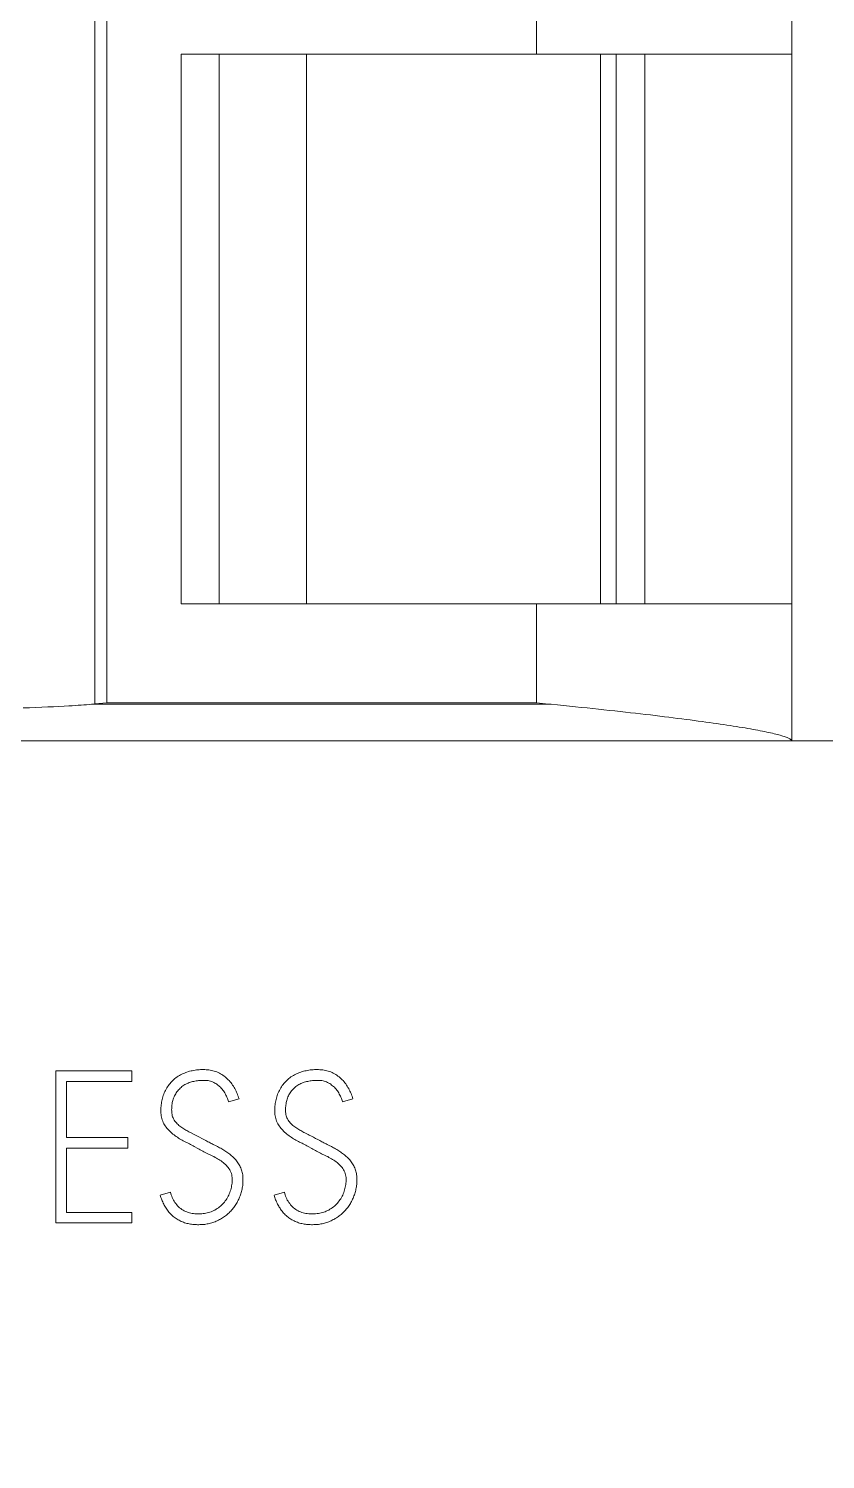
# Model space of a CAD drawing. Header units: millimetres. Extents: x 42356 to 50646, y 31507 to 39566.
# Drawn here: x 47580.33 to 47590.77, y 33792.19 to 33810.94 of the extents above; entities that cross this region are included whole.
import ezdxf

# ---------------------------------------------------------------- set-up
doc = ezdxf.new("R2010")
doc.units = ezdxf.units.MM
doc.set_wipeout_variables(frame=1)
doc.layers.add('000-PI-Oprema', color=30, linetype='Continuous', lineweight=5)
doc.layers.add('004-PI-DIN Šina', color=3, linetype='Continuous')

# ---------------------------------------------------------------- blocks, each defined once
blk = doc.blocks.new('*U116')
at = {"layer": '004-PI-DIN Šina'}
blk.add_lwpolyline([(650, -17.5), (650, 17.5), (0, 17.5), (0, -17.5)], close=True, dxfattribs=at)
blk.add_lwpolyline([(0, -12.5), (650, -12.5)], dxfattribs=at)
blk = doc.blocks.new('A101_6ES7512-1DK01-0AB0')
at = {"layer": '000-PI-Oprema'}
for p, q in [((22.8, -14.15), (22.8, 55.35)), ((13.824, 5.35), (13.824, -13.65)), ((19.457, 5.35), (19.457, -5.15)), ((13.669, -3.45), (13.669, -13.665)), ((14.8, -12.352), (14.8, -5.15)), ((14.8, -5.15), (22.8, -5.15)), ((15.3, -12.352), (15.3, -5.15)), ((16.444, -12.352), (16.444, -5.15)), ((20.293, -12.352), (20.293, -5.15)), ((20.502, -12.352), (20.502, -5.15)), ((20.877, -12.352), (20.877, -5.15)), ((14.8, -12.352), (22.8, -12.352)), ((19.457, -12.352), (19.457, -13.65)), ((13.372, -13.688), (13.412, -13.685)), ((13.412, -13.685), (13.451, -13.683)), ((13.451, -13.683), (13.489, -13.68)), ((13.489, -13.68), (13.525, -13.677)), ((13.525, -13.677), (13.56, -13.675)), ((13.56, -13.675), (13.593, -13.672)), ((13.593, -13.672), (13.626, -13.669)), ((13.626, -13.669), (13.669, -13.665)), ((19.649, -13.669), (13.626, -13.669)), ((13.669, -13.665), (13.824, -13.65)), ((19.457, -13.65), (13.824, -13.65)), ((19.573, -13.662), (19.457, -13.65)), ((19.649, -13.669), (19.573, -13.662)), ((12.729, -13.717), (12.813, -13.714)), ((12.813, -13.714), (12.894, -13.711)), ((12.894, -13.711), (12.974, -13.708)), ((12.974, -13.708), (13.051, -13.705)), ((13.051, -13.705), (13.125, -13.701)), ((13.125, -13.701), (13.196, -13.698)), ((13.196, -13.698), (13.265, -13.694)), ((13.265, -13.694), (13.33, -13.69)), ((13.33, -13.69), (13.372, -13.688)), ((22.8, -14.15), (0, -14.15)), ((22.8, -14.15), (43.501, -14.15)), ((22.8, -14.15), (22.8, -14.15)), ((13.158, -20.467), (13.158, -18.473)), ((13.158, -18.473), (14.154, -18.473)), ((14.154, -18.473), (14.154, -18.615)), ((13.297, -18.615), (13.297, -19.347)), ((14.154, -18.615), (13.297, -18.615)), ((15.558, -18.839), (15.422, -18.878)), ((17.05, -18.839), (16.914, -18.878)), ((14.972, -19.308), (14.986, -19.315)), ((16.464, -19.308), (16.478, -19.315)), ((13.297, -19.347), (14.101, -19.347)), ((13.297, -19.486), (13.297, -20.329)), ((14.101, -19.486), (13.297, -19.486)), ((14.101, -19.347), (14.101, -19.486)), ((15.019, -19.492), (14.972, -19.466)), ((14.986, -19.315), (15.013, -19.329)), ((15.013, -19.329), (15.041, -19.344)), ((15.041, -19.344), (15.069, -19.358)), ((15.069, -19.358), (15.096, -19.373)), ((16.512, -19.492), (16.464, -19.466)), ((16.478, -19.315), (16.506, -19.329)), ((16.506, -19.329), (16.533, -19.344)), ((16.533, -19.344), (16.561, -19.358)), ((16.561, -19.358), (16.589, -19.373)), ((14.526, -20.104), (14.662, -20.065)), ((16.018, -20.104), (16.154, -20.065)), ((13.297, -20.329), (14.154, -20.329)), ((14.154, -20.329), (14.154, -20.467)), ((14.154, -20.467), (13.158, -20.467))]:
    blk.add_line(p, q, dxfattribs=at)
for points in [[(19.649, -13.669), (19.73, -13.677), (19.81, -13.686), (19.889, -13.694), (19.967, -13.702), (20.043, -13.71), (20.119, -13.718), (20.194, -13.726), (20.268, -13.734), (20.34, -13.742), (20.412, -13.749), (20.483, -13.757), (20.552, -13.765), (20.621, -13.773), (20.689, -13.78), (20.755, -13.788), (20.821, -13.795), (20.885, -13.803), (20.948, -13.81), (21.011, -13.818), (21.072, -13.825), (21.132, -13.832), (21.191, -13.84), (21.249, -13.847), (21.306, -13.854), (21.362, -13.861), (21.417, -13.868), (21.471, -13.875), (21.524, -13.882), (21.576, -13.889), (21.627, -13.896), (21.676, -13.903), (21.725, -13.91), (21.773, -13.916), (21.819, -13.923), (21.864, -13.929), (21.909, -13.936), (21.952, -13.942), (21.994, -13.949), (22.035, -13.955), (22.075, -13.962), (22.114, -13.968), (22.152, -13.974), (22.189, -13.98), (22.225, -13.986), (22.26, -13.992), (22.294, -13.998), (22.326, -14.004), (22.358, -14.01), (22.388, -14.016), (22.417, -14.022), (22.446, -14.027), (22.473, -14.033), (22.499, -14.039), (22.524, -14.044), (22.548, -14.05), (22.571, -14.055), (22.593, -14.06), (22.613, -14.066), (22.633, -14.071), (22.651, -14.076), (22.669, -14.081), (22.685, -14.086), (22.7, -14.091), (22.715, -14.096), (22.728, -14.101), (22.74, -14.106), (22.751, -14.11), (22.76, -14.115), (22.769, -14.12), (22.777, -14.124), (22.783, -14.129), (22.789, -14.133), (22.793, -14.137), (22.797, -14.142), (22.799, -14.146), (22.8, -14.15)], [(14.86, -19.407), (14.844, -19.398), (14.828, -19.39), (14.812, -19.381), (14.796, -19.372), (14.78, -19.363), (14.765, -19.354), (14.75, -19.344), (14.735, -19.334), (14.72, -19.323), (14.706, -19.312), (14.691, -19.301), (14.677, -19.29), (14.664, -19.278), (14.651, -19.265), (14.638, -19.252), (14.626, -19.239), (14.614, -19.225), (14.603, -19.211), (14.592, -19.196), (14.582, -19.181), (14.573, -19.166), (14.565, -19.149), (14.558, -19.133), (14.552, -19.116), (14.546, -19.098), (14.542, -19.081), (14.539, -19.063), (14.537, -19.045), (14.535, -19.027), (14.534, -19.009), (14.534, -18.991), (14.534, -18.973), (14.535, -18.955), (14.536, -18.937), (14.538, -18.918), (14.54, -18.901), (14.543, -18.883), (14.547, -18.865), (14.551, -18.847), (14.555, -18.83), (14.56, -18.812), (14.566, -18.795), (14.572, -18.778), (14.579, -18.761), (14.586, -18.745), (14.594, -18.729), (14.603, -18.713), (14.612, -18.697), (14.621, -18.682), (14.632, -18.667), (14.642, -18.652), (14.654, -18.638), (14.665, -18.624), (14.678, -18.611), (14.691, -18.598), (14.704, -18.586), (14.718, -18.574), (14.732, -18.563), (14.747, -18.552), (14.762, -18.543), (14.777, -18.533), (14.793, -18.524), (14.809, -18.516), (14.826, -18.509), (14.843, -18.502), (14.859, -18.495), (14.876, -18.489), (14.894, -18.484), (14.911, -18.479), (14.929, -18.474), (14.946, -18.471), (14.964, -18.467), (14.982, -18.464), (15, -18.462), (15.018, -18.46), (15.036, -18.458), (15.054, -18.457), (15.072, -18.457), (15.09, -18.456), (15.108, -18.457), (15.127, -18.458), (15.145, -18.459), (15.163, -18.461), (15.181, -18.464), (15.198, -18.467), (15.216, -18.471), (15.233, -18.476)], [(15.233, -18.476), (15.251, -18.482), (15.268, -18.488), (15.284, -18.495), (15.301, -18.503), (15.317, -18.512), (15.332, -18.521), (15.348, -18.531), (15.362, -18.541), (15.377, -18.552), (15.391, -18.564), (15.404, -18.576), (15.417, -18.589), (15.429, -18.602), (15.441, -18.616), (15.453, -18.63), (15.464, -18.644), (15.474, -18.659), (15.484, -18.674), (15.493, -18.69), (15.502, -18.705), (15.511, -18.721), (15.519, -18.738), (15.526, -18.754), (15.533, -18.771), (15.54, -18.788), (15.546, -18.805), (15.552, -18.822), (15.558, -18.839)], [(16.352, -19.407), (16.336, -19.398), (16.32, -19.39), (16.304, -19.381), (16.288, -19.372), (16.273, -19.363), (16.257, -19.354), (16.242, -19.344), (16.227, -19.334), (16.213, -19.323), (16.198, -19.312), (16.184, -19.301), (16.17, -19.29), (16.156, -19.278), (16.143, -19.265), (16.13, -19.252), (16.118, -19.239), (16.106, -19.225), (16.095, -19.211), (16.085, -19.196), (16.075, -19.181), (16.066, -19.166), (16.057, -19.149), (16.05, -19.133), (16.044, -19.116), (16.039, -19.098), (16.035, -19.081), (16.031, -19.063), (16.029, -19.045), (16.027, -19.027), (16.027, -19.009), (16.026, -18.991), (16.027, -18.973), (16.027, -18.955), (16.029, -18.937), (16.03, -18.918), (16.033, -18.901), (16.036, -18.883), (16.039, -18.865), (16.043, -18.847), (16.047, -18.83), (16.052, -18.812), (16.058, -18.795), (16.064, -18.778), (16.071, -18.761), (16.079, -18.745), (16.087, -18.729), (16.095, -18.713), (16.104, -18.697), (16.114, -18.682), (16.124, -18.667), (16.135, -18.652), (16.146, -18.638), (16.158, -18.624), (16.17, -18.611), (16.183, -18.598), (16.196, -18.586), (16.21, -18.574), (16.224, -18.563), (16.239, -18.552), (16.254, -18.543), (16.27, -18.533), (16.286, -18.524), (16.302, -18.516), (16.318, -18.509), (16.335, -18.502), (16.352, -18.495), (16.369, -18.489), (16.386, -18.484), (16.404, -18.479), (16.421, -18.474), (16.439, -18.471), (16.457, -18.467), (16.474, -18.464), (16.492, -18.462), (16.51, -18.46), (16.528, -18.458), (16.547, -18.457), (16.565, -18.457), (16.583, -18.456), (16.601, -18.457), (16.619, -18.458), (16.637, -18.459), (16.655, -18.461), (16.673, -18.464), (16.691, -18.467), (16.708, -18.471), (16.726, -18.476)], [(16.726, -18.476), (16.743, -18.482), (16.76, -18.488), (16.777, -18.495), (16.793, -18.503), (16.809, -18.512), (16.825, -18.521), (16.84, -18.531), (16.855, -18.541), (16.869, -18.552), (16.883, -18.564), (16.896, -18.576), (16.909, -18.589), (16.922, -18.602), (16.934, -18.616), (16.945, -18.63), (16.956, -18.644), (16.967, -18.659), (16.976, -18.674), (16.986, -18.69), (16.995, -18.705), (17.003, -18.721), (17.011, -18.738), (17.019, -18.754), (17.026, -18.771), (17.032, -18.788), (17.039, -18.805), (17.045, -18.822), (17.05, -18.839)], [(15.422, -18.878), (15.417, -18.863), (15.412, -18.848), (15.406, -18.834), (15.4, -18.819), (15.394, -18.805), (15.387, -18.791), (15.38, -18.777), (15.372, -18.763), (15.364, -18.75), (15.355, -18.737), (15.346, -18.725), (15.336, -18.712), (15.326, -18.701), (15.315, -18.689), (15.304, -18.678), (15.292, -18.668), (15.28, -18.659), (15.267, -18.65), (15.254, -18.641), (15.24, -18.633), (15.227, -18.626), (15.212, -18.619), (15.198, -18.614), (15.183, -18.609), (15.168, -18.605), (15.152, -18.602), (15.137, -18.6), (15.121, -18.599), (15.106, -18.598), (15.09, -18.598), (15.074, -18.598), (15.059, -18.599), (15.043, -18.6), (15.028, -18.602), (15.012, -18.604), (14.997, -18.606), (14.981, -18.608), (14.966, -18.611), (14.95, -18.614), (14.935, -18.618), (14.92, -18.622), (14.906, -18.627), (14.891, -18.633), (14.877, -18.639), (14.863, -18.646), (14.849, -18.654), (14.836, -18.662), (14.823, -18.671), (14.81, -18.68), (14.798, -18.69), (14.787, -18.701), (14.776, -18.712), (14.765, -18.723), (14.755, -18.735), (14.745, -18.748), (14.736, -18.76), (14.728, -18.774), (14.72, -18.787), (14.713, -18.801), (14.706, -18.815), (14.7, -18.83), (14.695, -18.844), (14.691, -18.86), (14.687, -18.875), (14.684, -18.89), (14.682, -18.906), (14.679, -18.921), (14.678, -18.937), (14.677, -18.952), (14.676, -18.968), (14.675, -18.983), (14.676, -18.999), (14.676, -19.015), (14.678, -19.03), (14.68, -19.046), (14.684, -19.061), (14.688, -19.076), (14.694, -19.09), (14.701, -19.104), (14.709, -19.118), (14.718, -19.131), (14.727, -19.143), (14.737, -19.155), (14.748, -19.167), (14.759, -19.177), (14.771, -19.188), (14.783, -19.198), (14.796, -19.207), (14.808, -19.216), (14.821, -19.225), (14.834, -19.233), (14.848, -19.242), (14.861, -19.25), (14.875, -19.257), (14.888, -19.265), (14.902, -19.272), (14.916, -19.28), (14.93, -19.287), (14.972, -19.308)], [(16.914, -18.878), (16.909, -18.863), (16.904, -18.848), (16.899, -18.834), (16.893, -18.819), (16.886, -18.805), (16.879, -18.791), (16.872, -18.777), (16.865, -18.763), (16.856, -18.75), (16.848, -18.737), (16.838, -18.725), (16.829, -18.712), (16.818, -18.701), (16.808, -18.689), (16.796, -18.678), (16.785, -18.668), (16.772, -18.659), (16.759, -18.65), (16.746, -18.641), (16.733, -18.633), (16.719, -18.626), (16.705, -18.619), (16.69, -18.614), (16.675, -18.609), (16.66, -18.605), (16.645, -18.602), (16.629, -18.6), (16.614, -18.599), (16.598, -18.598), (16.582, -18.598), (16.567, -18.598), (16.551, -18.599), (16.536, -18.6), (16.52, -18.602), (16.504, -18.604), (16.489, -18.606), (16.474, -18.608), (16.458, -18.611), (16.443, -18.614), (16.428, -18.618), (16.413, -18.622), (16.398, -18.627), (16.383, -18.633), (16.369, -18.639), (16.355, -18.646), (16.341, -18.654), (16.328, -18.662), (16.315, -18.671), (16.303, -18.68), (16.29, -18.69), (16.279, -18.701), (16.268, -18.712), (16.257, -18.723), (16.247, -18.735), (16.238, -18.748), (16.229, -18.76), (16.22, -18.774), (16.212, -18.787), (16.205, -18.801), (16.199, -18.815), (16.193, -18.83), (16.188, -18.844), (16.183, -18.86), (16.18, -18.875), (16.177, -18.89), (16.174, -18.906), (16.172, -18.921), (16.17, -18.937), (16.169, -18.952), (16.168, -18.968), (16.168, -18.983), (16.168, -18.999), (16.169, -19.015), (16.17, -19.03), (16.172, -19.046), (16.176, -19.061), (16.181, -19.076), (16.186, -19.09), (16.193, -19.104), (16.201, -19.118), (16.21, -19.131), (16.219, -19.143), (16.23, -19.155), (16.24, -19.167), (16.252, -19.177), (16.263, -19.188), (16.275, -19.198), (16.288, -19.207), (16.301, -19.216), (16.314, -19.225), (16.327, -19.233), (16.34, -19.242), (16.353, -19.25), (16.367, -19.257), (16.381, -19.265), (16.394, -19.272), (16.408, -19.28), (16.422, -19.287), (16.464, -19.308)], [(14.972, -19.466), (14.956, -19.457), (14.94, -19.449), (14.924, -19.44), (14.908, -19.432), (14.892, -19.423), (14.86, -19.407)], [(15.197, -19.582), (15.148, -19.559), (15.131, -19.551), (15.115, -19.543), (15.099, -19.535), (15.083, -19.526), (15.067, -19.518), (15.051, -19.509), (15.035, -19.501), (15.019, -19.492)], [(15.096, -19.373), (15.124, -19.388), (15.151, -19.403)], [(15.151, -19.403), (15.165, -19.41), (15.179, -19.417), (15.193, -19.424), (15.207, -19.431), (15.221, -19.438), (15.249, -19.452)], [(15.249, -19.452), (15.277, -19.466), (15.291, -19.474), (15.304, -19.481), (15.318, -19.488), (15.332, -19.496), (15.345, -19.504), (15.359, -19.512), (15.372, -19.52), (15.385, -19.529), (15.398, -19.537), (15.411, -19.546), (15.424, -19.555), (15.436, -19.565), (15.448, -19.575), (15.46, -19.585), (15.472, -19.595), (15.483, -19.606), (15.494, -19.617), (15.505, -19.628), (15.515, -19.64), (15.525, -19.652), (15.535, -19.664), (15.544, -19.677), (15.553, -19.69), (15.561, -19.703), (15.568, -19.717), (15.575, -19.731), (15.582, -19.745), (15.587, -19.76), (15.592, -19.775), (15.597, -19.79), (15.6, -19.805), (15.603, -19.82), (15.606, -19.836), (15.608, -19.851), (15.609, -19.867), (15.61, -19.883), (15.61, -19.898), (15.61, -19.914), (15.61, -19.929), (15.609, -19.945), (15.608, -19.961), (15.606, -19.976), (15.604, -19.992), (15.601, -20.007), (15.598, -20.022), (15.595, -20.038), (15.591, -20.053), (15.587, -20.068), (15.582, -20.083), (15.577, -20.098), (15.572, -20.112), (15.566, -20.127), (15.56, -20.142), (15.554, -20.156), (15.547, -20.17), (15.54, -20.184), (15.533, -20.198), (15.525, -20.211), (15.517, -20.224), (15.508, -20.238), (15.499, -20.25), (15.49, -20.263), (15.481, -20.275), (15.471, -20.287), (15.46, -20.299), (15.45, -20.311), (15.439, -20.322), (15.428, -20.333), (15.416, -20.343), (15.404, -20.354), (15.392, -20.364), (15.38, -20.373), (15.367, -20.382), (15.354, -20.391), (15.341, -20.4), (15.328, -20.408)], [(16.464, -19.466), (16.448, -19.457), (16.432, -19.449), (16.416, -19.44), (16.4, -19.432), (16.384, -19.423), (16.352, -19.407)], [(16.689, -19.582), (16.64, -19.559), (16.624, -19.551), (16.608, -19.543), (16.591, -19.535), (16.575, -19.526), (16.559, -19.518), (16.543, -19.509), (16.527, -19.501), (16.512, -19.492)], [(16.589, -19.373), (16.616, -19.388), (16.644, -19.403)], [(16.644, -19.403), (16.658, -19.41), (16.671, -19.417), (16.685, -19.424), (16.699, -19.431), (16.713, -19.438), (16.741, -19.452)], [(16.741, -19.452), (16.769, -19.466), (16.783, -19.474), (16.797, -19.481), (16.811, -19.488), (16.824, -19.496), (16.838, -19.504), (16.851, -19.512), (16.864, -19.52), (16.877, -19.529), (16.89, -19.537), (16.903, -19.546), (16.916, -19.555), (16.928, -19.565), (16.941, -19.575), (16.953, -19.585), (16.964, -19.595), (16.976, -19.606), (16.987, -19.617), (16.997, -19.628), (17.008, -19.64), (17.018, -19.652), (17.027, -19.664), (17.036, -19.677), (17.045, -19.69), (17.053, -19.703), (17.061, -19.717), (17.068, -19.731), (17.074, -19.745), (17.08, -19.76), (17.085, -19.775), (17.089, -19.79), (17.093, -19.805), (17.096, -19.82), (17.098, -19.836), (17.1, -19.851), (17.101, -19.867), (17.102, -19.883), (17.103, -19.898), (17.103, -19.914), (17.102, -19.929), (17.101, -19.945), (17.1, -19.961), (17.098, -19.976), (17.096, -19.992), (17.093, -20.007), (17.09, -20.022), (17.087, -20.038), (17.083, -20.053), (17.079, -20.068), (17.075, -20.083), (17.07, -20.098), (17.064, -20.112), (17.059, -20.127), (17.053, -20.142), (17.046, -20.156), (17.04, -20.17), (17.033, -20.184), (17.025, -20.198), (17.017, -20.211), (17.009, -20.224), (17.001, -20.238), (16.992, -20.25), (16.982, -20.263), (16.973, -20.275), (16.963, -20.287), (16.953, -20.299), (16.942, -20.311), (16.931, -20.322), (16.92, -20.333), (16.909, -20.343), (16.897, -20.354), (16.885, -20.364), (16.872, -20.373), (16.86, -20.382), (16.847, -20.391), (16.834, -20.4), (16.82, -20.408)], [(14.662, -20.065), (14.666, -20.083), (14.67, -20.1), (14.676, -20.117), (14.683, -20.134), (14.691, -20.151), (14.699, -20.167), (14.708, -20.183), (14.719, -20.199), (14.729, -20.213), (14.741, -20.228), (14.753, -20.241), (14.766, -20.255), (14.78, -20.267), (14.794, -20.278), (14.809, -20.289), (14.824, -20.299), (14.84, -20.308), (14.856, -20.316), (14.873, -20.323), (14.89, -20.329), (14.907, -20.334), (14.925, -20.338), (14.943, -20.342), (14.961, -20.344), (14.979, -20.346), (14.997, -20.347), (15.015, -20.348), (15.034, -20.348), (15.052, -20.348), (15.07, -20.347), (15.088, -20.345), (15.106, -20.343), (15.124, -20.34), (15.141, -20.336), (15.159, -20.331), (15.176, -20.326), (15.193, -20.32), (15.21, -20.313), (15.226, -20.305), (15.242, -20.297), (15.258, -20.287), (15.273, -20.278), (15.288, -20.267), (15.302, -20.256), (15.316, -20.245), (15.33, -20.233), (15.343, -20.22), (15.355, -20.207), (15.367, -20.193), (15.378, -20.179), (15.388, -20.164), (15.398, -20.149), (15.408, -20.133), (15.416, -20.117), (15.424, -20.101), (15.431, -20.084), (15.438, -20.067), (15.444, -20.05), (15.449, -20.033), (15.454, -20.016), (15.458, -19.998), (15.461, -19.98), (15.464, -19.962), (15.467, -19.944), (15.468, -19.926), (15.469, -19.908), (15.469, -19.89), (15.467, -19.872), (15.465, -19.854), (15.462, -19.836), (15.458, -19.819), (15.452, -19.802), (15.444, -19.785), (15.436, -19.769), (15.426, -19.754), (15.415, -19.739), (15.404, -19.725), (15.392, -19.712), (15.379, -19.699), (15.365, -19.687), (15.351, -19.675), (15.337, -19.664), (15.322, -19.654), (15.307, -19.644), (15.292, -19.634), (15.277, -19.625), (15.261, -19.616), (15.245, -19.607), (15.229, -19.598), (15.213, -19.59), (15.197, -19.582)], [(16.154, -20.065), (16.158, -20.083), (16.163, -20.1), (16.169, -20.117), (16.175, -20.134), (16.183, -20.151), (16.191, -20.167), (16.201, -20.183), (16.211, -20.199), (16.222, -20.213), (16.233, -20.228), (16.246, -20.241), (16.258, -20.255), (16.272, -20.267), (16.286, -20.278), (16.301, -20.289), (16.316, -20.299), (16.332, -20.308), (16.348, -20.316), (16.365, -20.323), (16.382, -20.329), (16.399, -20.334), (16.417, -20.338), (16.435, -20.342), (16.453, -20.344), (16.471, -20.346), (16.49, -20.347), (16.508, -20.348), (16.526, -20.348), (16.544, -20.348), (16.562, -20.347), (16.58, -20.345), (16.598, -20.343), (16.616, -20.34), (16.634, -20.336), (16.651, -20.331), (16.669, -20.326), (16.686, -20.32), (16.702, -20.313), (16.719, -20.305), (16.735, -20.297), (16.75, -20.287), (16.765, -20.278), (16.78, -20.267), (16.795, -20.256), (16.809, -20.245), (16.822, -20.233), (16.835, -20.22), (16.847, -20.207), (16.859, -20.193), (16.87, -20.179), (16.881, -20.164), (16.891, -20.149), (16.9, -20.133), (16.909, -20.117), (16.917, -20.101), (16.924, -20.084), (16.93, -20.067), (16.936, -20.05), (16.941, -20.033), (16.946, -20.016), (16.95, -19.998), (16.954, -19.98), (16.957, -19.962), (16.959, -19.944), (16.96, -19.926), (16.961, -19.908), (16.961, -19.89), (16.96, -19.872), (16.958, -19.854), (16.954, -19.836), (16.95, -19.819), (16.944, -19.802), (16.937, -19.785), (16.928, -19.769), (16.919, -19.754), (16.908, -19.739), (16.896, -19.725), (16.884, -19.712), (16.871, -19.699), (16.858, -19.687), (16.844, -19.675), (16.829, -19.664), (16.815, -19.654), (16.8, -19.644), (16.784, -19.634), (16.769, -19.625), (16.753, -19.616), (16.737, -19.607), (16.721, -19.598), (16.705, -19.59), (16.689, -19.582)], [(15.328, -20.408), (15.314, -20.416), (15.301, -20.423), (15.287, -20.431), (15.273, -20.437), (15.258, -20.444), (15.244, -20.45), (15.229, -20.455), (15.215, -20.461), (15.2, -20.465), (15.185, -20.47), (15.17, -20.473), (15.154, -20.477), (15.139, -20.48), (15.124, -20.482), (15.108, -20.485), (15.093, -20.486), (15.077, -20.488), (15.061, -20.489), (15.046, -20.489), (15.03, -20.49), (15.014, -20.49), (14.999, -20.489), (14.983, -20.488), (14.968, -20.487), (14.952, -20.486), (14.936, -20.484), (14.921, -20.481), (14.906, -20.479), (14.89, -20.475), (14.875, -20.472), (14.86, -20.468), (14.845, -20.463), (14.83, -20.458), (14.816, -20.452), (14.801, -20.446), (14.787, -20.44), (14.773, -20.432), (14.759, -20.425), (14.746, -20.417), (14.733, -20.408), (14.72, -20.399), (14.707, -20.39), (14.695, -20.38), (14.683, -20.37), (14.672, -20.359), (14.661, -20.348), (14.65, -20.337), (14.64, -20.325), (14.63, -20.313), (14.62, -20.301), (14.611, -20.288), (14.602, -20.275), (14.594, -20.262), (14.586, -20.248), (14.578, -20.234), (14.571, -20.221), (14.564, -20.206), (14.558, -20.192), (14.551, -20.178), (14.546, -20.163), (14.54, -20.149), (14.535, -20.134), (14.53, -20.119), (14.526, -20.104)], [(16.82, -20.408), (16.807, -20.416), (16.793, -20.423), (16.779, -20.431), (16.765, -20.437), (16.751, -20.444), (16.736, -20.45), (16.722, -20.455), (16.707, -20.461), (16.692, -20.465), (16.677, -20.47), (16.662, -20.473), (16.647, -20.477), (16.631, -20.48), (16.616, -20.482), (16.6, -20.485), (16.585, -20.486), (16.569, -20.488), (16.554, -20.489), (16.538, -20.489), (16.522, -20.49), (16.507, -20.49), (16.491, -20.489), (16.476, -20.488), (16.46, -20.487), (16.444, -20.486), (16.429, -20.484), (16.413, -20.481), (16.398, -20.479), (16.383, -20.475), (16.367, -20.472), (16.352, -20.468), (16.337, -20.463), (16.323, -20.458), (16.308, -20.452), (16.293, -20.446), (16.279, -20.44), (16.265, -20.432), (16.252, -20.425), (16.238, -20.417), (16.225, -20.408), (16.212, -20.399), (16.2, -20.39), (16.187, -20.38), (16.176, -20.37), (16.164, -20.359), (16.153, -20.348), (16.142, -20.337), (16.132, -20.325), (16.122, -20.313), (16.112, -20.301), (16.103, -20.288), (16.095, -20.275), (16.086, -20.262), (16.078, -20.248), (16.071, -20.234), (16.063, -20.221), (16.057, -20.206), (16.05, -20.192), (16.044, -20.178), (16.038, -20.163), (16.033, -20.149), (16.027, -20.134), (16.023, -20.119), (16.018, -20.104)]]:
    blk.add_lwpolyline(points, dxfattribs=at)

msp = doc.modelspace()

# ---------------------------------------------------------------- block references
msp.add_blockref('*U116', (47497.526, 33817.989))

# ---------------------------------------------------------------- next in the draw order: wipeouts: each hides what was drawn before it
msp.add_wipeout([(47567.526, 33874.308), (47667.526, 33874.308), (47667.526, 33757.208), (47567.526, 33757.208)]).dxf.layer = '000-PI-Oprema'

# ---------------------------------------------------------------- next in the draw order: block references
at = {"layer": '000-PI-Oprema'}
msp.add_blockref('A101_6ES7512-1DK01-0AB0', (47567.526, 33815.758), dxfattribs=at)

doc.saveas('drawing.dxf')
